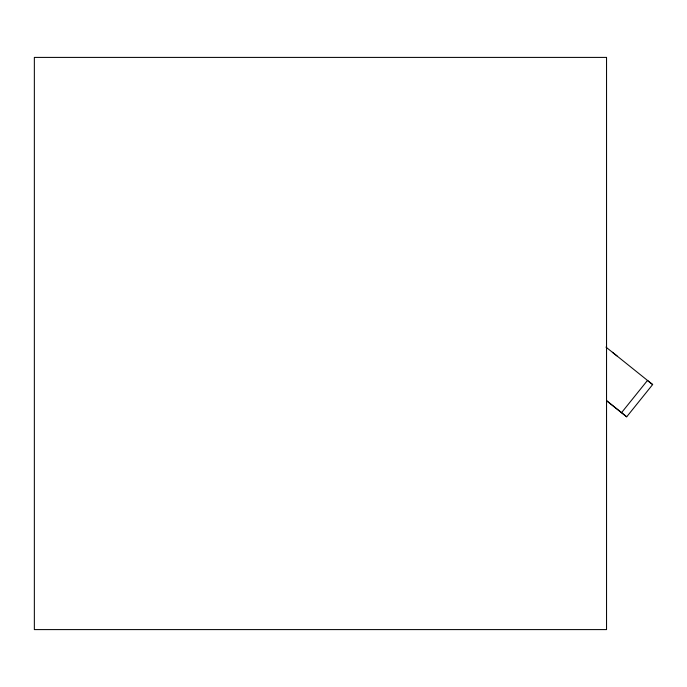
<?xml version="1.0" encoding="UTF-8"?>
<svg xmlns="http://www.w3.org/2000/svg" width="687" height="687" viewBox="0 0 687 687"><rect width="100%" height="100%" fill="white"/><g stroke="black" fill="none" stroke-linecap="round" stroke-linejoin="round"><path stroke-width="1.03" d="M621.486 412.741L647.437 380.486L652.65 384.557L626.699 416.811L606.578 400.753M617.089 355.952L612.375 352.268M605.951 347.098L652.65 384.557M606.853 400.847L626.699 416.811M606.544 57.407L34.35 57.407L34.35 629.593L606.544 629.593L606.544 57.407"/></g></svg>
